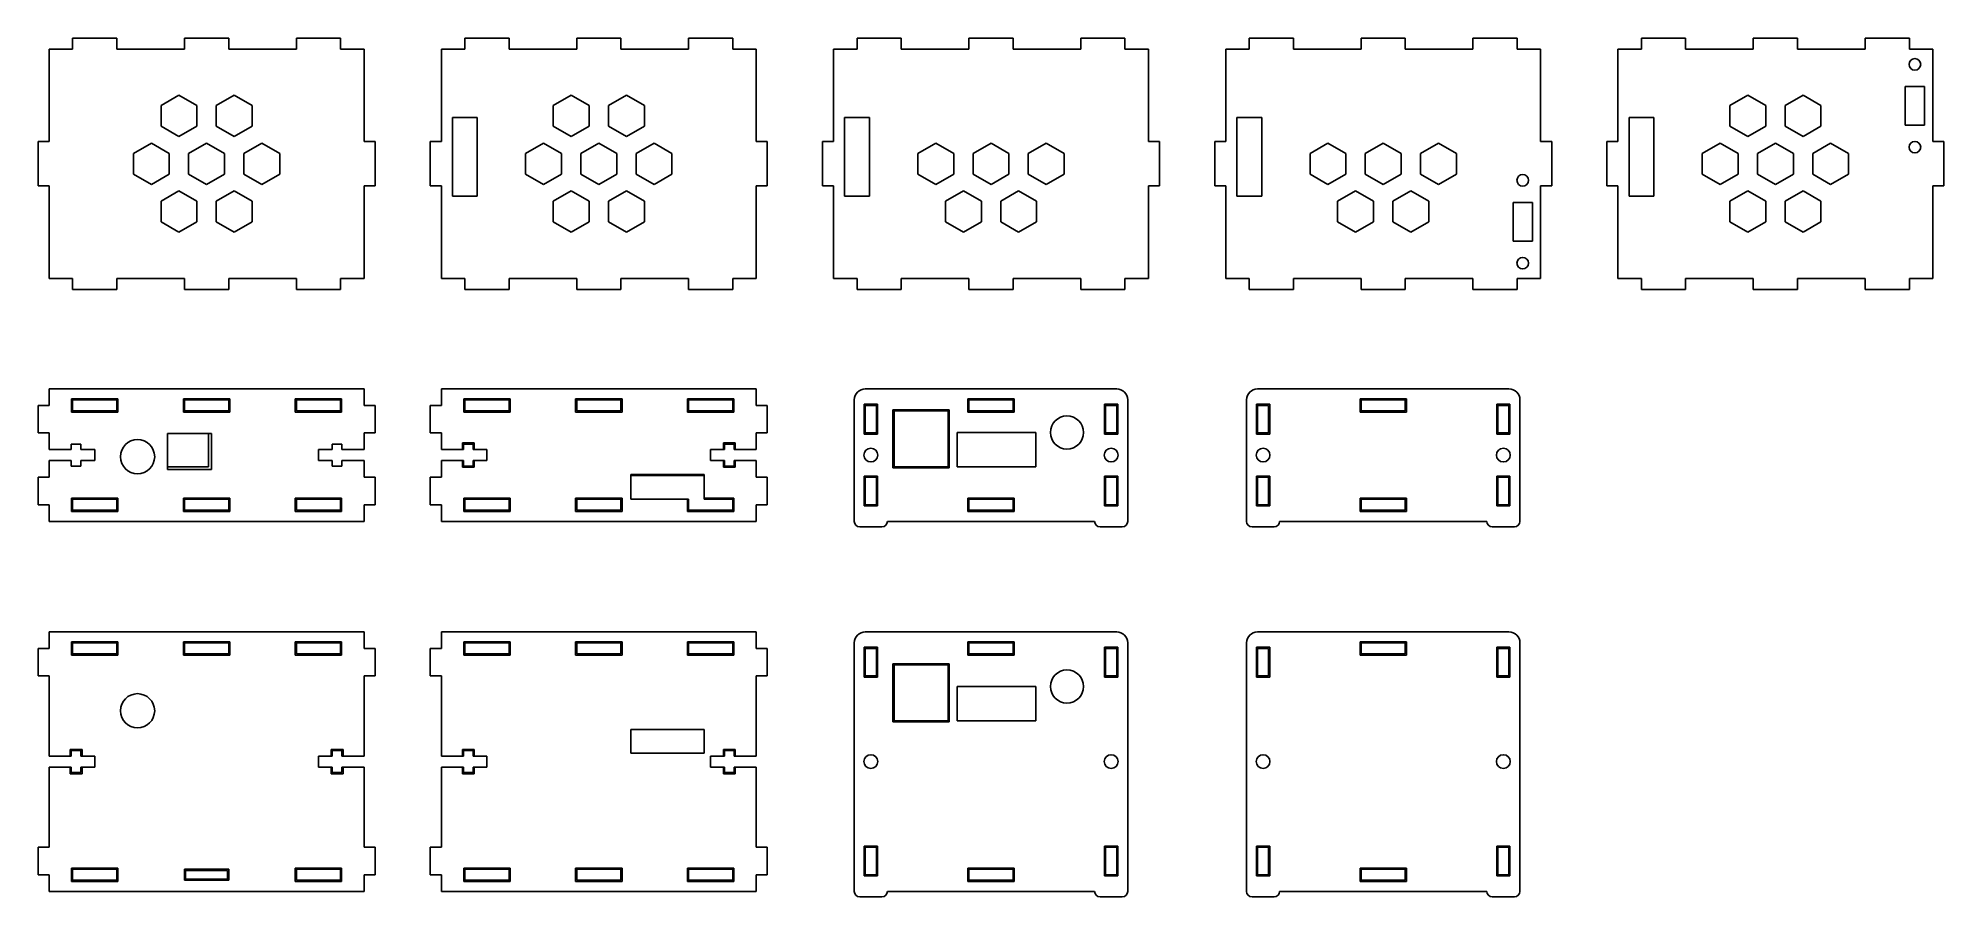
# Model space of a CAD drawing. Extents: x -348 to -3, y 88 to 244.
import ezdxf

# ---------------------------------------------------------------- set-up
doc = ezdxf.new("R2010")
doc.units = 0
doc.header["$MEASUREMENT"] = 0
doc.layers.add('V2 - Thin (3D adjusted)_Sketch1', color=7, linetype='Continuous')

msp = doc.modelspace()

# ---------------------------------------------------------------- linework, layer by layer
at = {"layer": 'V2 - Thin (3D adjusted)_Sketch1'}
for p, q in [((-341.53, 241.71), (-345.78, 241.71)), ((-345.78, 241.71), (-345.78, 224.96)), ((-333.53, 243.71), (-341.53, 243.71)), ((-341.53, 243.71), (-341.53, 241.71)), ((-333.53, 241.71), (-333.53, 243.71)), ((-321.28, 241.71), (-333.53, 241.71)), ((-313.28, 243.71), (-321.28, 243.71)), ((-321.28, 243.71), (-321.28, 241.71)), ((-313.28, 241.71), (-313.28, 243.71)), ((-301.03, 241.71), (-313.28, 241.71)), ((-293.03, 243.71), (-301.03, 243.71)), ((-301.03, 243.71), (-301.03, 241.71)), ((-293.03, 241.71), (-293.03, 243.71)), ((-288.78, 241.71), (-293.03, 241.71)), ((-288.78, 224.96), (-288.78, 241.71)), ((-274.78, 241.71), (-274.78, 224.96)), ((-270.53, 241.71), (-274.78, 241.71)), ((-262.53, 243.71), (-270.53, 243.71)), ((-270.53, 243.71), (-270.53, 241.71)), ((-262.53, 241.71), (-262.53, 243.71)), ((-250.28, 241.71), (-262.53, 241.71)), ((-250.28, 243.71), (-250.28, 241.71)), ((-242.28, 243.71), (-250.28, 243.71)), ((-242.28, 241.71), (-242.28, 243.71)), ((-230.03, 241.71), (-242.28, 241.71)), ((-222.03, 243.71), (-230.03, 243.71)), ((-230.03, 243.71), (-230.03, 241.71)), ((-222.03, 241.71), (-222.03, 243.71)), ((-217.78, 241.71), (-222.03, 241.71)), ((-217.78, 224.96), (-217.78, 241.71)), ((-203.78, 241.71), (-203.78, 224.96)), ((-199.53, 241.71), (-203.78, 241.71)), ((-199.53, 243.71), (-199.53, 241.71)), ((-191.53, 243.71), (-199.53, 243.71)), ((-191.53, 241.71), (-191.53, 243.71)), ((-179.28, 241.71), (-191.53, 241.71)), ((-171.28, 243.71), (-179.28, 243.71)), ((-179.28, 243.71), (-179.28, 241.71)), ((-171.28, 241.71), (-171.28, 243.71)), ((-159.03, 241.71), (-171.28, 241.71)), ((-151.03, 243.71), (-159.03, 243.71)), ((-159.03, 243.71), (-159.03, 241.71)), ((-151.03, 241.71), (-151.03, 243.71)), ((-146.78, 241.71), (-151.03, 241.71)), ((-146.78, 224.96), (-146.78, 241.71)), ((-132.78, 241.71), (-132.78, 224.96)), ((-128.53, 241.71), (-132.78, 241.71)), ((-128.53, 243.71), (-128.53, 241.71)), ((-120.53, 243.71), (-128.53, 243.71)), ((-120.53, 241.71), (-120.53, 243.71)), ((-108.28, 241.71), (-120.53, 241.71)), ((-100.28, 243.71), (-108.28, 243.71)), ((-108.28, 243.71), (-108.28, 241.71)), ((-100.28, 241.71), (-100.28, 243.71)), ((-88.03, 241.71), (-100.28, 241.71)), ((-80.03, 243.71), (-88.03, 243.71)), ((-88.03, 243.71), (-88.03, 241.71)), ((-80.03, 241.71), (-80.03, 243.71)), ((-75.78, 241.71), (-80.03, 241.71)), ((-75.78, 224.96), (-75.78, 241.71)), ((-57.53, 241.71), (-61.78, 241.71)), ((-61.78, 241.71), (-61.78, 224.96)), ((-49.53, 243.71), (-57.53, 243.71)), ((-57.53, 243.71), (-57.53, 241.71)), ((-49.53, 241.71), (-49.53, 243.71)), ((-37.28, 241.71), (-49.53, 241.71)), ((-37.28, 243.71), (-37.28, 241.71)), ((-29.28, 243.71), (-37.28, 243.71)), ((-29.28, 241.71), (-29.28, 243.71)), ((-17.03, 241.71), (-29.28, 241.71)), ((-17.03, 243.71), (-17.03, 241.71)), ((-9.03, 243.71), (-17.03, 243.71)), ((-9.03, 241.71), (-9.03, 243.71)), ((-4.78, 241.71), (-9.03, 241.71)), ((-4.78, 224.96), (-4.78, 241.71)), ((-9.78, 227.96), (-9.78, 234.96)), ((-9.78, 234.96), (-6.28, 234.96)), ((-6.28, 234.96), (-6.28, 227.96)), ((-325.53, 231.5), (-322.28, 233.37)), ((-325.53, 227.75), (-325.53, 231.5)), ((-322.28, 233.37), (-319.03, 231.5)), ((-319.03, 231.5), (-319.03, 227.75)), ((-315.53, 231.5), (-312.28, 233.37)), ((-315.53, 227.75), (-315.53, 231.5)), ((-312.28, 233.37), (-309.03, 231.5)), ((-309.03, 231.5), (-309.03, 227.75)), ((-254.53, 231.5), (-251.28, 233.37)), ((-254.53, 227.75), (-254.53, 231.5)), ((-251.28, 233.37), (-248.03, 231.5)), ((-248.03, 231.5), (-248.03, 227.75)), ((-244.53, 231.5), (-241.28, 233.37)), ((-244.53, 227.75), (-244.53, 231.5)), ((-241.28, 233.37), (-238.03, 231.5)), ((-238.03, 231.5), (-238.03, 227.75)), ((-41.53, 231.5), (-38.28, 233.37)), ((-41.53, 227.75), (-41.53, 231.5)), ((-38.28, 233.37), (-35.03, 231.5)), ((-35.03, 231.5), (-35.03, 227.75)), ((-31.53, 231.5), (-28.28, 233.37)), ((-31.53, 227.75), (-31.53, 231.5)), ((-28.28, 233.37), (-25.03, 231.5)), ((-25.03, 231.5), (-25.03, 227.75)), ((-322.28, 225.87), (-325.53, 227.75)), ((-319.03, 227.75), (-322.28, 225.87)), ((-312.28, 225.87), (-315.53, 227.75)), ((-309.03, 227.75), (-312.28, 225.87)), ((-272.78, 215.11), (-272.78, 229.31)), ((-272.78, 229.31), (-268.28, 229.31)), ((-268.28, 229.31), (-268.28, 215.11)), ((-251.28, 225.87), (-254.53, 227.75)), ((-248.03, 227.75), (-251.28, 225.87)), ((-241.28, 225.87), (-244.53, 227.75)), ((-238.03, 227.75), (-241.28, 225.87)), ((-201.78, 215.11), (-201.78, 229.31)), ((-201.78, 229.31), (-197.28, 229.31)), ((-197.28, 229.31), (-197.28, 215.11)), ((-130.78, 229.31), (-126.28, 229.31)), ((-130.78, 215.11), (-130.78, 229.31)), ((-126.28, 229.31), (-126.28, 215.11)), ((-59.78, 215.11), (-59.78, 229.31)), ((-59.78, 229.31), (-55.28, 229.31)), ((-55.28, 229.31), (-55.28, 215.11)), ((-38.28, 225.87), (-41.53, 227.75)), ((-35.03, 227.75), (-38.28, 225.87)), ((-28.28, 225.87), (-31.53, 227.75)), ((-25.03, 227.75), (-28.28, 225.87)), ((-6.28, 227.96), (-9.78, 227.96)), ((-345.78, 224.96), (-347.78, 224.96)), ((-347.78, 224.96), (-347.78, 216.96)), ((-330.53, 222.84), (-327.28, 224.71)), ((-327.28, 224.71), (-324.03, 222.84)), ((-320.53, 222.84), (-317.28, 224.71)), ((-317.28, 224.71), (-314.03, 222.84)), ((-310.53, 222.84), (-307.28, 224.71)), ((-307.28, 224.71), (-304.03, 222.84)), ((-286.78, 224.96), (-288.78, 224.96)), ((-286.78, 216.96), (-286.78, 224.96)), ((-274.78, 224.96), (-276.78, 224.96)), ((-276.78, 224.96), (-276.78, 216.96)), ((-259.53, 222.84), (-256.28, 224.71)), ((-256.28, 224.71), (-253.03, 222.84)), ((-249.53, 222.84), (-246.28, 224.71)), ((-246.28, 224.71), (-243.03, 222.84)), ((-239.53, 222.84), (-236.28, 224.71)), ((-236.28, 224.71), (-233.03, 222.84)), ((-215.78, 224.96), (-217.78, 224.96)), ((-215.78, 216.96), (-215.78, 224.96)), ((-203.78, 224.96), (-205.78, 224.96)), ((-205.78, 224.96), (-205.78, 216.96)), ((-188.53, 222.84), (-185.28, 224.71)), ((-185.28, 224.71), (-182.03, 222.84)), ((-178.53, 222.84), (-175.28, 224.71)), ((-175.28, 224.71), (-172.03, 222.84)), ((-168.53, 222.84), (-165.28, 224.71)), ((-165.28, 224.71), (-162.03, 222.84)), ((-144.78, 224.96), (-146.78, 224.96)), ((-144.78, 216.96), (-144.78, 224.96)), ((-132.78, 224.96), (-134.78, 224.96)), ((-134.78, 224.96), (-134.78, 216.96)), ((-117.53, 222.84), (-114.28, 224.71)), ((-114.28, 224.71), (-111.03, 222.84)), ((-107.53, 222.84), (-104.28, 224.71)), ((-104.28, 224.71), (-101.03, 222.84)), ((-97.53, 222.84), (-94.28, 224.71)), ((-94.28, 224.71), (-91.03, 222.84)), ((-73.78, 224.96), (-75.78, 224.96)), ((-73.78, 216.96), (-73.78, 224.96)), ((-61.78, 224.96), (-63.78, 224.96)), ((-63.78, 224.96), (-63.78, 216.96)), ((-46.53, 222.84), (-43.28, 224.71)), ((-43.28, 224.71), (-40.03, 222.84)), ((-36.53, 222.84), (-33.28, 224.71)), ((-33.28, 224.71), (-30.03, 222.84)), ((-26.53, 222.84), (-23.28, 224.71)), ((-23.28, 224.71), (-20.03, 222.84)), ((-2.78, 224.96), (-4.78, 224.96)), ((-2.78, 216.96), (-2.78, 224.96)), ((-330.53, 219.09), (-330.53, 222.84)), ((-324.03, 222.84), (-324.03, 219.09)), ((-320.53, 219.09), (-320.53, 222.84)), ((-314.03, 222.84), (-314.03, 219.09)), ((-310.53, 219.09), (-310.53, 222.84)), ((-304.03, 222.84), (-304.03, 219.09)), ((-259.53, 219.09), (-259.53, 222.84)), ((-253.03, 222.84), (-253.03, 219.09)), ((-249.53, 219.09), (-249.53, 222.84)), ((-243.03, 222.84), (-243.03, 219.09)), ((-239.53, 219.09), (-239.53, 222.84)), ((-233.03, 222.84), (-233.03, 219.09)), ((-188.53, 219.09), (-188.53, 222.84)), ((-182.03, 222.84), (-182.03, 219.09)), ((-178.53, 219.09), (-178.53, 222.84)), ((-172.03, 222.84), (-172.03, 219.09)), ((-168.53, 219.09), (-168.53, 222.84)), ((-162.03, 222.84), (-162.03, 219.09)), ((-117.53, 219.09), (-117.53, 222.84)), ((-111.03, 222.84), (-111.03, 219.09)), ((-107.53, 219.09), (-107.53, 222.84)), ((-101.03, 222.84), (-101.03, 219.09)), ((-97.53, 219.09), (-97.53, 222.84)), ((-91.03, 222.84), (-91.03, 219.09)), ((-46.53, 219.09), (-46.53, 222.84)), ((-40.03, 222.84), (-40.03, 219.09)), ((-36.53, 219.09), (-36.53, 222.84)), ((-30.03, 222.84), (-30.03, 219.09)), ((-26.53, 219.09), (-26.53, 222.84)), ((-20.03, 222.84), (-20.03, 219.09)), ((-327.28, 217.21), (-330.53, 219.09)), ((-324.03, 219.09), (-327.28, 217.21)), ((-317.28, 217.21), (-320.53, 219.09)), ((-314.03, 219.09), (-317.28, 217.21)), ((-307.28, 217.21), (-310.53, 219.09)), ((-304.03, 219.09), (-307.28, 217.21)), ((-256.28, 217.21), (-259.53, 219.09)), ((-253.03, 219.09), (-256.28, 217.21)), ((-246.28, 217.21), (-249.53, 219.09)), ((-243.03, 219.09), (-246.28, 217.21)), ((-236.28, 217.21), (-239.53, 219.09)), ((-233.03, 219.09), (-236.28, 217.21)), ((-185.28, 217.21), (-188.53, 219.09)), ((-182.03, 219.09), (-185.28, 217.21)), ((-175.28, 217.21), (-178.53, 219.09)), ((-172.03, 219.09), (-175.28, 217.21)), ((-165.28, 217.21), (-168.53, 219.09)), ((-162.03, 219.09), (-165.28, 217.21)), ((-114.28, 217.21), (-117.53, 219.09)), ((-111.03, 219.09), (-114.28, 217.21)), ((-104.28, 217.21), (-107.53, 219.09)), ((-101.03, 219.09), (-104.28, 217.21)), ((-94.28, 217.21), (-97.53, 219.09)), ((-91.03, 219.09), (-94.28, 217.21)), ((-43.28, 217.21), (-46.53, 219.09)), ((-40.03, 219.09), (-43.28, 217.21)), ((-33.28, 217.21), (-36.53, 219.09)), ((-30.03, 219.09), (-33.28, 217.21)), ((-23.28, 217.21), (-26.53, 219.09)), ((-20.03, 219.09), (-23.28, 217.21)), ((-347.78, 216.96), (-345.78, 216.96)), ((-345.78, 216.96), (-345.78, 200.21)), ((-325.53, 214.18), (-322.28, 216.05)), ((-325.53, 210.43), (-325.53, 214.18)), ((-322.28, 216.05), (-319.03, 214.18)), ((-319.03, 214.18), (-319.03, 210.43)), ((-315.53, 214.18), (-312.28, 216.05)), ((-315.53, 210.43), (-315.53, 214.18)), ((-312.28, 216.05), (-309.03, 214.18)), ((-309.03, 214.18), (-309.03, 210.43)), ((-288.78, 200.21), (-288.78, 216.96)), ((-288.78, 216.96), (-286.78, 216.96)), ((-276.78, 216.96), (-274.78, 216.96)), ((-274.78, 216.96), (-274.78, 200.21)), ((-268.28, 215.11), (-272.78, 215.11)), ((-254.53, 214.18), (-251.28, 216.05)), ((-254.53, 210.43), (-254.53, 214.18)), ((-251.28, 216.05), (-248.03, 214.18)), ((-248.03, 214.18), (-248.03, 210.43)), ((-244.53, 214.18), (-241.28, 216.05)), ((-244.53, 210.43), (-244.53, 214.18)), ((-241.28, 216.05), (-238.03, 214.18)), ((-238.03, 214.18), (-238.03, 210.43)), ((-217.78, 216.96), (-215.78, 216.96)), ((-217.78, 200.21), (-217.78, 216.96)), ((-205.78, 216.96), (-203.78, 216.96)), ((-203.78, 216.96), (-203.78, 200.21)), ((-197.28, 215.11), (-201.78, 215.11)), ((-183.53, 214.18), (-180.28, 216.05)), ((-183.53, 210.43), (-183.53, 214.18)), ((-180.28, 216.05), (-177.03, 214.18)), ((-177.03, 214.18), (-177.03, 210.43)), ((-173.53, 214.18), (-170.28, 216.05)), ((-173.53, 210.43), (-173.53, 214.18)), ((-170.28, 216.05), (-167.03, 214.18)), ((-167.03, 214.18), (-167.03, 210.43)), ((-146.78, 200.21), (-146.78, 216.96)), ((-146.78, 216.96), (-144.78, 216.96)), ((-134.78, 216.96), (-132.78, 216.96)), ((-132.78, 216.96), (-132.78, 200.21)), ((-126.28, 215.11), (-130.78, 215.11)), ((-112.53, 214.18), (-109.28, 216.05)), ((-112.53, 210.43), (-112.53, 214.18)), ((-109.28, 216.05), (-106.03, 214.18)), ((-106.03, 214.18), (-106.03, 210.43)), ((-102.53, 214.18), (-99.28, 216.05)), ((-102.53, 210.43), (-102.53, 214.18)), ((-99.28, 216.05), (-96.03, 214.18)), ((-96.03, 214.18), (-96.03, 210.43)), ((-80.78, 206.96), (-80.78, 213.96)), ((-80.78, 213.96), (-77.28, 213.96)), ((-77.28, 213.96), (-77.28, 206.96)), ((-75.78, 200.21), (-75.78, 216.96)), ((-75.78, 216.96), (-73.78, 216.96)), ((-63.78, 216.96), (-61.78, 216.96)), ((-61.78, 216.96), (-61.78, 200.21)), ((-55.28, 215.11), (-59.78, 215.11)), ((-41.53, 214.18), (-38.28, 216.05)), ((-41.53, 210.43), (-41.53, 214.18)), ((-38.28, 216.05), (-35.03, 214.18)), ((-35.03, 214.18), (-35.03, 210.43)), ((-31.53, 214.18), (-28.28, 216.05)), ((-31.53, 210.43), (-31.53, 214.18)), ((-28.28, 216.05), (-25.03, 214.18)), ((-25.03, 214.18), (-25.03, 210.43)), ((-4.78, 200.21), (-4.78, 216.96)), ((-4.78, 216.96), (-2.78, 216.96)), ((-322.28, 208.55), (-325.53, 210.43)), ((-319.03, 210.43), (-322.28, 208.55)), ((-312.28, 208.55), (-315.53, 210.43)), ((-309.03, 210.43), (-312.28, 208.55)), ((-251.28, 208.55), (-254.53, 210.43)), ((-248.03, 210.43), (-251.28, 208.55)), ((-241.28, 208.55), (-244.53, 210.43)), ((-238.03, 210.43), (-241.28, 208.55)), ((-180.28, 208.55), (-183.53, 210.43)), ((-177.03, 210.43), (-180.28, 208.55)), ((-170.28, 208.55), (-173.53, 210.43)), ((-167.03, 210.43), (-170.28, 208.55)), ((-109.28, 208.55), (-112.53, 210.43)), ((-106.03, 210.43), (-109.28, 208.55)), ((-99.28, 208.55), (-102.53, 210.43)), ((-96.03, 210.43), (-99.28, 208.55)), ((-38.28, 208.55), (-41.53, 210.43)), ((-35.03, 210.43), (-38.28, 208.55)), ((-28.28, 208.55), (-31.53, 210.43)), ((-25.03, 210.43), (-28.28, 208.55)), ((-77.28, 206.96), (-80.78, 206.96)), ((-345.78, 200.21), (-341.53, 200.21)), ((-341.53, 200.21), (-341.53, 198.21)), ((-333.53, 198.21), (-333.53, 200.21)), ((-333.53, 200.21), (-321.28, 200.21)), ((-321.28, 200.21), (-321.28, 198.21)), ((-313.28, 198.21), (-313.28, 200.21)), ((-313.28, 200.21), (-301.03, 200.21)), ((-301.03, 200.21), (-301.03, 198.21)), ((-293.03, 200.21), (-288.78, 200.21)), ((-293.03, 198.21), (-293.03, 200.21)), ((-274.78, 200.21), (-270.53, 200.21)), ((-270.53, 200.21), (-270.53, 198.21)), ((-262.53, 200.21), (-250.28, 200.21)), ((-262.53, 198.21), (-262.53, 200.21)), ((-250.28, 200.21), (-250.28, 198.21)), ((-242.28, 198.21), (-242.28, 200.21)), ((-242.28, 200.21), (-230.03, 200.21)), ((-230.03, 200.21), (-230.03, 198.21)), ((-222.03, 198.21), (-222.03, 200.21)), ((-222.03, 200.21), (-217.78, 200.21)), ((-203.78, 200.21), (-199.53, 200.21)), ((-199.53, 200.21), (-199.53, 198.21)), ((-191.53, 200.21), (-179.28, 200.21)), ((-191.53, 198.21), (-191.53, 200.21)), ((-179.28, 200.21), (-179.28, 198.21)), ((-171.28, 198.21), (-171.28, 200.21)), ((-171.28, 200.21), (-159.03, 200.21)), ((-159.03, 200.21), (-159.03, 198.21)), ((-151.03, 198.21), (-151.03, 200.21)), ((-151.03, 200.21), (-146.78, 200.21)), ((-132.78, 200.21), (-128.53, 200.21)), ((-128.53, 200.21), (-128.53, 198.21)), ((-120.53, 198.21), (-120.53, 200.21)), ((-120.53, 200.21), (-108.28, 200.21)), ((-108.28, 200.21), (-108.28, 198.21)), ((-100.28, 198.21), (-100.28, 200.21)), ((-100.28, 200.21), (-88.03, 200.21)), ((-88.03, 200.21), (-88.03, 198.21)), ((-80.03, 198.21), (-80.03, 200.21)), ((-80.03, 200.21), (-75.78, 200.21)), ((-61.78, 200.21), (-57.53, 200.21)), ((-57.53, 200.21), (-57.53, 198.21)), ((-49.53, 198.21), (-49.53, 200.21)), ((-49.53, 200.21), (-37.28, 200.21)), ((-37.28, 200.21), (-37.28, 198.21)), ((-29.28, 198.21), (-29.28, 200.21)), ((-29.28, 200.21), (-17.03, 200.21)), ((-17.03, 200.21), (-17.03, 198.21)), ((-9.03, 200.21), (-4.78, 200.21)), ((-9.03, 198.21), (-9.03, 200.21)), ((-341.53, 198.21), (-333.53, 198.21)), ((-321.28, 198.21), (-313.28, 198.21)), ((-301.03, 198.21), (-293.03, 198.21)), ((-270.53, 198.21), (-262.53, 198.21)), ((-250.28, 198.21), (-242.28, 198.21)), ((-230.03, 198.21), (-222.03, 198.21)), ((-199.53, 198.21), (-191.53, 198.21)), ((-179.28, 198.21), (-171.28, 198.21)), ((-159.03, 198.21), (-151.03, 198.21)), ((-128.53, 198.21), (-120.53, 198.21)), ((-108.28, 198.21), (-100.28, 198.21)), ((-88.03, 198.21), (-80.03, 198.21)), ((-57.53, 198.21), (-49.53, 198.21)), ((-37.28, 198.21), (-29.28, 198.21)), ((-17.03, 198.21), (-9.03, 198.21)), ((-288.78, 180.21), (-345.78, 180.21)), ((-345.78, 180.21), (-345.78, 177.21)), ((-288.78, 177.21), (-288.78, 180.21)), ((-217.78, 180.21), (-274.78, 180.21)), ((-274.78, 180.21), (-274.78, 177.21)), ((-217.78, 177.21), (-217.78, 180.21)), ((-152.53, 180.21), (-198.03, 180.21)), ((-81.53, 180.21), (-127.03, 180.21)), ((-347.78, 177.21), (-347.78, 172.21)), ((-345.78, 177.21), (-347.78, 177.21)), ((-341.73, 178.41), (-333.33, 178.41)), ((-341.73, 176.01), (-341.73, 178.41)), ((-333.33, 176.01), (-341.73, 176.01)), ((-341.53, 176.21), (-341.53, 178.21)), ((-341.53, 178.21), (-333.53, 178.21)), ((-333.53, 176.21), (-341.53, 176.21)), ((-333.53, 178.21), (-333.53, 176.21)), ((-333.33, 178.41), (-333.33, 176.01)), ((-321.48, 176.01), (-321.48, 178.41)), ((-321.48, 178.41), (-313.08, 178.41)), ((-313.08, 176.01), (-321.48, 176.01)), ((-321.28, 176.21), (-321.28, 178.21)), ((-321.28, 178.21), (-313.28, 178.21)), ((-313.28, 176.21), (-321.28, 176.21)), ((-313.28, 178.21), (-313.28, 176.21)), ((-313.08, 178.41), (-313.08, 176.01)), ((-301.23, 176.01), (-301.23, 178.41)), ((-301.23, 178.41), (-292.83, 178.41)), ((-292.83, 176.01), (-301.23, 176.01)), ((-301.03, 176.21), (-301.03, 178.21)), ((-301.03, 178.21), (-293.03, 178.21)), ((-293.03, 176.21), (-301.03, 176.21)), ((-293.03, 178.21), (-293.03, 176.21)), ((-292.83, 178.41), (-292.83, 176.01)), ((-286.78, 177.21), (-288.78, 177.21)), ((-286.78, 172.21), (-286.78, 177.21)), ((-274.78, 177.21), (-276.78, 177.21)), ((-276.78, 177.21), (-276.78, 172.21)), ((-270.73, 178.41), (-262.33, 178.41)), ((-270.73, 176.01), (-270.73, 178.41)), ((-262.33, 176.01), (-270.73, 176.01)), ((-270.53, 176.21), (-270.53, 178.21)), ((-270.53, 178.21), (-262.53, 178.21)), ((-262.53, 176.21), (-270.53, 176.21)), ((-262.53, 178.21), (-262.53, 176.21)), ((-262.33, 178.41), (-262.33, 176.01)), ((-250.48, 178.41), (-242.08, 178.41)), ((-250.48, 176.01), (-250.48, 178.41)), ((-242.08, 176.01), (-250.48, 176.01)), ((-250.28, 176.21), (-250.28, 178.21)), ((-250.28, 178.21), (-242.28, 178.21)), ((-242.28, 176.21), (-250.28, 176.21)), ((-242.28, 178.21), (-242.28, 176.21)), ((-242.08, 178.41), (-242.08, 176.01)), ((-230.23, 176.01), (-230.23, 178.41)), ((-230.23, 178.41), (-221.83, 178.41)), ((-221.83, 176.01), (-230.23, 176.01)), ((-230.03, 178.21), (-222.03, 178.21)), ((-230.03, 176.21), (-230.03, 178.21)), ((-222.03, 176.21), (-230.03, 176.21)), ((-222.03, 178.21), (-222.03, 176.21)), ((-221.83, 178.41), (-221.83, 176.01)), ((-215.78, 177.21), (-217.78, 177.21)), ((-215.78, 172.21), (-215.78, 177.21)), ((-200.03, 178.21), (-200.03, 156.21)), ((-198.23, 172.01), (-198.23, 177.41)), ((-198.23, 177.41), (-195.83, 177.41)), ((-198.03, 172.21), (-198.03, 177.21)), ((-198.03, 177.21), (-196.03, 177.21)), ((-196.03, 177.21), (-196.03, 172.21)), ((-195.83, 177.41), (-195.83, 172.01)), ((-193.03, 176.41), (-182.83, 176.41)), ((-193.03, 165.91), (-193.03, 176.41)), ((-192.83, 166.11), (-192.83, 176.21)), ((-192.83, 176.21), (-183.03, 176.21)), ((-183.03, 176.21), (-183.03, 166.11)), ((-182.83, 176.41), (-182.83, 165.91)), ((-179.48, 178.41), (-171.08, 178.41)), ((-179.48, 176.01), (-179.48, 178.41)), ((-171.08, 176.01), (-179.48, 176.01)), ((-179.28, 176.21), (-179.28, 178.21)), ((-179.28, 178.21), (-171.28, 178.21)), ((-171.28, 176.21), (-179.28, 176.21)), ((-171.28, 178.21), (-171.28, 176.21)), ((-171.08, 178.41), (-171.08, 176.01)), ((-154.73, 172.01), (-154.73, 177.41)), ((-154.73, 177.41), (-152.33, 177.41)), ((-154.53, 172.21), (-154.53, 177.21)), ((-154.53, 177.21), (-152.53, 177.21)), ((-152.53, 177.21), (-152.53, 172.21)), ((-152.33, 177.41), (-152.33, 172.01)), ((-150.53, 156.21), (-150.53, 178.21)), ((-129.03, 178.21), (-129.03, 156.21)), ((-127.23, 172.01), (-127.23, 177.41)), ((-127.23, 177.41), (-124.83, 177.41)), ((-127.03, 172.21), (-127.03, 177.21)), ((-127.03, 177.21), (-125.03, 177.21)), ((-125.03, 177.21), (-125.03, 172.21)), ((-124.83, 177.41), (-124.83, 172.01)), ((-108.48, 178.41), (-100.08, 178.41)), ((-108.48, 176.01), (-108.48, 178.41)), ((-100.08, 176.01), (-108.48, 176.01)), ((-108.28, 178.21), (-100.28, 178.21)), ((-108.28, 176.21), (-108.28, 178.21)), ((-100.28, 176.21), (-108.28, 176.21)), ((-100.28, 178.21), (-100.28, 176.21)), ((-100.08, 178.41), (-100.08, 176.01)), ((-83.73, 177.41), (-81.33, 177.41)), ((-83.73, 172.01), (-83.73, 177.41)), ((-83.53, 177.21), (-81.53, 177.21)), ((-83.53, 172.21), (-83.53, 177.21)), ((-81.53, 177.21), (-81.53, 172.21)), ((-81.33, 177.41), (-81.33, 172.01)), ((-79.53, 156.21), (-79.53, 178.21)), ((-347.78, 172.21), (-345.78, 172.21)), ((-345.78, 172.21), (-345.78, 169.21)), ((-345.78, 169.21), (-341.78, 169.21)), ((-341.78, 169.21), (-341.78, 170.21)), ((-341.78, 170.21), (-340.03, 170.21)), ((-340.03, 170.21), (-340.03, 169.21)), ((-340.03, 169.21), (-337.53, 169.21)), ((-337.53, 169.21), (-337.53, 167.21)), ((-324.38, 172.11), (-316.96, 172.11)), ((-324.38, 166.11), (-324.38, 172.11)), ((-316.96, 172.11), (-316.96, 166.11)), ((-316.96, 172.11), (-316.38, 172.11)), ((-316.38, 165.61), (-316.38, 172.11)), ((-297.03, 167.21), (-297.03, 169.21)), ((-297.03, 169.21), (-294.53, 169.21)), ((-294.53, 169.21), (-294.53, 170.21)), ((-294.53, 170.21), (-292.78, 170.21)), ((-292.78, 170.21), (-292.78, 169.21)), ((-292.78, 169.21), (-288.78, 169.21)), ((-288.78, 172.21), (-286.78, 172.21)), ((-288.78, 169.21), (-288.78, 172.21)), ((-276.78, 172.21), (-274.78, 172.21)), ((-274.78, 172.21), (-274.78, 169.21)), ((-274.78, 169.21), (-270.78, 169.21)), ((-270.98, 169.21), (-270.98, 170.41)), ((-270.98, 170.41), (-268.83, 170.41)), ((-270.78, 169.21), (-270.78, 170.21)), ((-270.78, 170.21), (-269.03, 170.21)), ((-269.03, 170.21), (-269.03, 169.21)), ((-269.03, 169.21), (-266.53, 169.21)), ((-268.83, 170.41), (-268.83, 169.21)), ((-266.53, 169.21), (-266.53, 167.21)), ((-226.03, 169.21), (-223.53, 169.21)), ((-226.03, 167.21), (-226.03, 169.21)), ((-223.73, 169.21), (-223.73, 170.41)), ((-223.73, 170.41), (-221.58, 170.41)), ((-223.53, 169.21), (-223.53, 170.21)), ((-223.53, 170.21), (-221.78, 170.21)), ((-221.78, 170.21), (-221.78, 169.21)), ((-221.78, 169.21), (-217.78, 169.21)), ((-221.58, 170.41), (-221.58, 169.21)), ((-217.78, 169.21), (-217.78, 172.21)), ((-217.78, 172.21), (-215.78, 172.21)), ((-195.83, 172.01), (-198.23, 172.01)), ((-196.03, 172.21), (-198.03, 172.21)), ((-181.38, 172.31), (-167.18, 172.31)), ((-181.38, 166.11), (-181.38, 172.31)), ((-167.18, 172.31), (-167.18, 166.11)), ((-152.33, 172.01), (-154.73, 172.01)), ((-152.53, 172.21), (-154.53, 172.21)), ((-124.83, 172.01), (-127.23, 172.01)), ((-125.03, 172.21), (-127.03, 172.21)), ((-81.33, 172.01), (-83.73, 172.01)), ((-81.53, 172.21), (-83.53, 172.21)), ((-341.78, 167.21), (-345.78, 167.21)), ((-345.78, 167.21), (-345.78, 164.21)), ((-341.78, 166.21), (-341.78, 167.21)), ((-340.03, 166.21), (-341.78, 166.21)), ((-337.53, 167.21), (-340.03, 167.21)), ((-340.03, 167.21), (-340.03, 166.21)), ((-316.96, 166.11), (-324.38, 166.11)), ((-324.38, 166.11), (-324.38, 165.61)), ((-324.38, 165.61), (-316.38, 165.61)), ((-294.53, 167.21), (-297.03, 167.21)), ((-294.53, 166.21), (-294.53, 167.21)), ((-292.78, 166.21), (-294.53, 166.21)), ((-292.78, 167.21), (-292.78, 166.21)), ((-288.78, 167.21), (-292.78, 167.21)), ((-288.78, 164.21), (-288.78, 167.21)), ((-270.78, 167.21), (-274.78, 167.21)), ((-274.78, 167.21), (-274.78, 164.21)), ((-270.98, 166.01), (-270.98, 167.21)), ((-268.83, 166.01), (-270.98, 166.01)), ((-270.78, 166.21), (-270.78, 167.21)), ((-269.03, 166.21), (-270.78, 166.21)), ((-269.03, 167.21), (-269.03, 166.21)), ((-266.53, 167.21), (-269.03, 167.21)), ((-268.83, 167.21), (-268.83, 166.01)), ((-223.53, 167.21), (-226.03, 167.21)), ((-223.73, 166.01), (-223.73, 167.21)), ((-221.58, 166.01), (-223.73, 166.01)), ((-223.53, 166.21), (-223.53, 167.21)), ((-221.78, 166.21), (-223.53, 166.21)), ((-217.78, 167.21), (-221.78, 167.21)), ((-221.78, 167.21), (-221.78, 166.21)), ((-221.58, 167.21), (-221.58, 166.01)), ((-217.78, 164.21), (-217.78, 167.21)), ((-182.83, 165.91), (-193.03, 165.91)), ((-183.03, 166.11), (-192.83, 166.11)), ((-167.18, 166.11), (-181.38, 166.11)), ((-345.78, 164.21), (-347.78, 164.21)), ((-347.78, 164.21), (-347.78, 159.21)), ((-286.78, 164.21), (-288.78, 164.21)), ((-286.78, 159.21), (-286.78, 164.21)), ((-274.78, 164.21), (-276.78, 164.21)), ((-276.78, 164.21), (-276.78, 159.21)), ((-240.48, 164.71), (-240.48, 164.51)), ((-227.18, 164.71), (-240.48, 164.71)), ((-240.48, 164.51), (-227.18, 164.51)), ((-240.48, 160.21), (-240.48, 164.51)), ((-227.18, 164.51), (-227.18, 164.71)), ((-227.18, 164.51), (-227.18, 160.21)), ((-215.78, 164.21), (-217.78, 164.21)), ((-215.78, 159.21), (-215.78, 164.21)), ((-198.23, 159.01), (-198.23, 164.41)), ((-198.23, 164.41), (-195.83, 164.41)), ((-198.03, 159.21), (-198.03, 164.21)), ((-198.03, 164.21), (-196.03, 164.21)), ((-196.03, 164.21), (-196.03, 159.21)), ((-195.83, 164.41), (-195.83, 159.01)), ((-154.73, 159.01), (-154.73, 164.41)), ((-154.73, 164.41), (-152.33, 164.41)), ((-154.53, 159.21), (-154.53, 164.21)), ((-154.53, 164.21), (-152.53, 164.21)), ((-152.53, 164.21), (-152.53, 159.21)), ((-152.33, 164.41), (-152.33, 159.01)), ((-127.23, 164.41), (-124.83, 164.41)), ((-127.23, 159.01), (-127.23, 164.41)), ((-127.03, 159.21), (-127.03, 164.21)), ((-127.03, 164.21), (-125.03, 164.21)), ((-125.03, 164.21), (-125.03, 159.21)), ((-124.83, 164.41), (-124.83, 159.01)), ((-83.73, 159.01), (-83.73, 164.41)), ((-83.73, 164.41), (-81.33, 164.41)), ((-83.53, 159.21), (-83.53, 164.21)), ((-83.53, 164.21), (-81.53, 164.21)), ((-81.53, 164.21), (-81.53, 159.21)), ((-81.33, 164.41), (-81.33, 159.01)), ((-347.78, 159.21), (-345.78, 159.21)), ((-345.78, 159.21), (-345.78, 156.21)), ((-341.73, 158.01), (-341.73, 160.41)), ((-341.73, 160.41), (-333.33, 160.41)), ((-341.53, 158.21), (-341.53, 160.21)), ((-341.53, 160.21), (-333.53, 160.21)), ((-333.53, 160.21), (-333.53, 158.21)), ((-333.33, 160.41), (-333.33, 158.01)), ((-321.48, 160.41), (-313.08, 160.41)), ((-321.48, 158.01), (-321.48, 160.41)), ((-321.28, 158.21), (-321.28, 160.21)), ((-321.28, 160.21), (-313.28, 160.21)), ((-313.28, 160.21), (-313.28, 158.21)), ((-313.08, 160.41), (-313.08, 158.01)), ((-301.23, 158.01), (-301.23, 160.41)), ((-301.23, 160.41), (-292.83, 160.41)), ((-301.03, 158.21), (-301.03, 160.21)), ((-301.03, 160.21), (-293.03, 160.21)), ((-293.03, 160.21), (-293.03, 158.21)), ((-292.83, 160.41), (-292.83, 158.01)), ((-288.78, 156.21), (-288.78, 159.21)), ((-288.78, 159.21), (-286.78, 159.21)), ((-276.78, 159.21), (-274.78, 159.21)), ((-274.78, 159.21), (-274.78, 156.21)), ((-270.73, 158.01), (-270.73, 160.41)), ((-270.73, 160.41), (-262.33, 160.41)), ((-270.53, 160.21), (-262.53, 160.21)), ((-270.53, 158.21), (-270.53, 160.21)), ((-262.53, 160.21), (-262.53, 158.21)), ((-262.33, 160.41), (-262.33, 158.01)), ((-250.48, 160.41), (-242.08, 160.41)), ((-250.48, 158.01), (-250.48, 160.41)), ((-250.28, 158.21), (-250.28, 160.21)), ((-250.28, 160.21), (-242.28, 160.21)), ((-242.28, 160.21), (-242.28, 158.21)), ((-242.08, 160.41), (-242.08, 158.01)), ((-230.03, 160.21), (-240.48, 160.21)), ((-230.23, 158.01), (-230.23, 160.21)), ((-230.03, 158.21), (-230.03, 160.21)), ((-227.18, 160.41), (-221.83, 160.41)), ((-227.18, 160.21), (-222.03, 160.21)), ((-222.03, 160.21), (-222.03, 158.21)), ((-221.83, 160.41), (-221.83, 158.01)), ((-217.78, 159.21), (-215.78, 159.21)), ((-217.78, 156.21), (-217.78, 159.21)), ((-195.83, 159.01), (-198.23, 159.01)), ((-196.03, 159.21), (-198.03, 159.21)), ((-179.48, 158.01), (-179.48, 160.41)), ((-179.48, 160.41), (-171.08, 160.41)), ((-179.28, 160.21), (-171.28, 160.21)), ((-179.28, 158.21), (-179.28, 160.21)), ((-171.28, 160.21), (-171.28, 158.21)), ((-171.08, 160.41), (-171.08, 158.01)), ((-152.33, 159.01), (-154.73, 159.01)), ((-152.53, 159.21), (-154.53, 159.21)), ((-124.83, 159.01), (-127.23, 159.01)), ((-125.03, 159.21), (-127.03, 159.21)), ((-108.48, 158.01), (-108.48, 160.41)), ((-108.48, 160.41), (-100.08, 160.41)), ((-108.28, 160.21), (-100.28, 160.21)), ((-108.28, 158.21), (-108.28, 160.21)), ((-100.28, 160.21), (-100.28, 158.21)), ((-100.08, 160.41), (-100.08, 158.01)), ((-81.33, 159.01), (-83.73, 159.01)), ((-81.53, 159.21), (-83.53, 159.21)), ((-345.78, 156.21), (-288.78, 156.21)), ((-333.33, 158.01), (-341.73, 158.01)), ((-333.53, 158.21), (-341.53, 158.21)), ((-313.08, 158.01), (-321.48, 158.01)), ((-313.28, 158.21), (-321.28, 158.21)), ((-292.83, 158.01), (-301.23, 158.01)), ((-293.03, 158.21), (-301.03, 158.21)), ((-274.78, 156.21), (-217.78, 156.21)), ((-262.33, 158.01), (-270.73, 158.01)), ((-262.53, 158.21), (-270.53, 158.21)), ((-242.08, 158.01), (-250.48, 158.01)), ((-242.28, 158.21), (-250.28, 158.21)), ((-221.83, 158.01), (-230.23, 158.01)), ((-222.03, 158.21), (-230.03, 158.21)), ((-194.03, 156.21), (-156.53, 156.21)), ((-171.08, 158.01), (-179.48, 158.01)), ((-171.28, 158.21), (-179.28, 158.21)), ((-123.03, 156.21), (-85.53, 156.21)), ((-100.08, 158.01), (-108.48, 158.01)), ((-100.28, 158.21), (-108.28, 158.21)), ((-199.03, 155.21), (-195.03, 155.21)), ((-155.53, 155.21), (-151.53, 155.21)), ((-128.03, 155.21), (-124.03, 155.21)), ((-84.53, 155.21), (-80.53, 155.21)), ((-345.78, 136.21), (-345.78, 133.21)), ((-288.78, 136.21), (-345.78, 136.21)), ((-288.78, 133.21), (-288.78, 136.21)), ((-217.78, 136.21), (-274.78, 136.21)), ((-274.78, 136.21), (-274.78, 133.21)), ((-217.78, 133.21), (-217.78, 136.21)), ((-152.53, 136.21), (-198.03, 136.21)), ((-81.53, 136.21), (-127.03, 136.21)), ((-347.78, 133.21), (-347.78, 128.21)), ((-345.78, 133.21), (-347.78, 133.21)), ((-341.73, 132.01), (-341.73, 134.41)), ((-341.73, 134.41), (-333.33, 134.41)), ((-333.33, 132.01), (-341.73, 132.01)), ((-341.53, 132.21), (-341.53, 134.21)), ((-341.53, 134.21), (-333.53, 134.21)), ((-333.53, 132.21), (-341.53, 132.21)), ((-333.53, 134.21), (-333.53, 132.21)), ((-333.33, 134.41), (-333.33, 132.01)), ((-321.48, 134.41), (-313.08, 134.41)), ((-321.48, 132.01), (-321.48, 134.41)), ((-313.08, 132.01), (-321.48, 132.01)), ((-321.28, 132.21), (-321.28, 134.21)), ((-321.28, 134.21), (-313.28, 134.21)), ((-313.28, 132.21), (-321.28, 132.21)), ((-313.28, 134.21), (-313.28, 132.21)), ((-313.08, 134.41), (-313.08, 132.01)), ((-301.23, 132.01), (-301.23, 134.41)), ((-301.23, 134.41), (-292.83, 134.41)), ((-292.83, 132.01), (-301.23, 132.01)), ((-301.03, 132.21), (-301.03, 134.21)), ((-301.03, 134.21), (-293.03, 134.21)), ((-293.03, 132.21), (-301.03, 132.21)), ((-293.03, 134.21), (-293.03, 132.21)), ((-292.83, 134.41), (-292.83, 132.01)), ((-286.78, 133.21), (-288.78, 133.21)), ((-286.78, 128.21), (-286.78, 133.21)), ((-276.78, 133.21), (-276.78, 128.21)), ((-274.78, 133.21), (-276.78, 133.21)), ((-270.73, 134.41), (-262.33, 134.41)), ((-270.73, 132.01), (-270.73, 134.41)), ((-262.33, 132.01), (-270.73, 132.01)), ((-270.53, 132.21), (-270.53, 134.21)), ((-270.53, 134.21), (-262.53, 134.21)), ((-262.53, 132.21), (-270.53, 132.21)), ((-262.53, 134.21), (-262.53, 132.21)), ((-262.33, 134.41), (-262.33, 132.01)), ((-250.48, 134.41), (-242.08, 134.41)), ((-250.48, 132.01), (-250.48, 134.41)), ((-242.08, 132.01), (-250.48, 132.01)), ((-250.28, 134.21), (-242.28, 134.21)), ((-250.28, 132.21), (-250.28, 134.21)), ((-242.28, 132.21), (-250.28, 132.21)), ((-242.28, 134.21), (-242.28, 132.21)), ((-242.08, 134.41), (-242.08, 132.01)), ((-230.23, 134.41), (-221.83, 134.41)), ((-230.23, 132.01), (-230.23, 134.41)), ((-221.83, 132.01), (-230.23, 132.01)), ((-230.03, 132.21), (-230.03, 134.21)), ((-230.03, 134.21), (-222.03, 134.21)), ((-222.03, 132.21), (-230.03, 132.21)), ((-222.03, 134.21), (-222.03, 132.21)), ((-221.83, 134.41), (-221.83, 132.01)), ((-215.78, 133.21), (-217.78, 133.21)), ((-215.78, 128.21), (-215.78, 133.21)), ((-200.03, 134.21), (-200.03, 89.21)), ((-198.23, 128.01), (-198.23, 133.41)), ((-198.23, 133.41), (-195.83, 133.41)), ((-198.03, 128.21), (-198.03, 133.21)), ((-198.03, 133.21), (-196.03, 133.21)), ((-196.03, 133.21), (-196.03, 128.21)), ((-195.83, 133.41), (-195.83, 128.01)), ((-179.48, 134.41), (-171.08, 134.41)), ((-179.48, 132.01), (-179.48, 134.41)), ((-171.08, 132.01), (-179.48, 132.01)), ((-179.28, 132.21), (-179.28, 134.21)), ((-179.28, 134.21), (-171.28, 134.21)), ((-171.28, 132.21), (-179.28, 132.21)), ((-171.28, 134.21), (-171.28, 132.21)), ((-171.08, 134.41), (-171.08, 132.01)), ((-154.73, 128.01), (-154.73, 133.41)), ((-154.73, 133.41), (-152.33, 133.41)), ((-154.53, 133.21), (-152.53, 133.21)), ((-154.53, 128.21), (-154.53, 133.21)), ((-152.53, 133.21), (-152.53, 128.21)), ((-152.33, 133.41), (-152.33, 128.01)), ((-150.53, 89.21), (-150.53, 134.21)), ((-129.03, 134.21), (-129.03, 89.21)), ((-127.23, 133.41), (-124.83, 133.41)), ((-127.23, 128.01), (-127.23, 133.41)), ((-127.03, 128.21), (-127.03, 133.21)), ((-127.03, 133.21), (-125.03, 133.21)), ((-125.03, 133.21), (-125.03, 128.21)), ((-124.83, 133.41), (-124.83, 128.01)), ((-108.48, 132.01), (-108.48, 134.41)), ((-108.48, 134.41), (-100.08, 134.41)), ((-100.08, 132.01), (-108.48, 132.01)), ((-108.28, 134.21), (-100.28, 134.21)), ((-108.28, 132.21), (-108.28, 134.21)), ((-100.28, 132.21), (-108.28, 132.21)), ((-100.28, 134.21), (-100.28, 132.21)), ((-100.08, 134.41), (-100.08, 132.01)), ((-83.73, 128.01), (-83.73, 133.41)), ((-83.73, 133.41), (-81.33, 133.41)), ((-83.53, 128.21), (-83.53, 133.21)), ((-83.53, 133.21), (-81.53, 133.21)), ((-81.53, 133.21), (-81.53, 128.21)), ((-81.33, 133.41), (-81.33, 128.01)), ((-79.53, 89.21), (-79.53, 134.21)), ((-347.78, 128.21), (-345.78, 128.21)), ((-345.78, 128.21), (-345.78, 113.71)), ((-288.78, 113.71), (-288.78, 128.21)), ((-288.78, 128.21), (-286.78, 128.21)), ((-276.78, 128.21), (-274.78, 128.21)), ((-274.78, 128.21), (-274.78, 113.71)), ((-217.78, 128.21), (-215.78, 128.21)), ((-217.78, 113.71), (-217.78, 128.21)), ((-195.83, 128.01), (-198.23, 128.01)), ((-196.03, 128.21), (-198.03, 128.21)), ((-193.03, 130.41), (-182.83, 130.41)), ((-193.03, 119.91), (-193.03, 130.41)), ((-192.83, 130.21), (-183.03, 130.21)), ((-192.83, 120.11), (-192.83, 130.21)), ((-183.03, 130.21), (-183.03, 120.11)), ((-182.83, 130.41), (-182.83, 119.91)), ((-152.33, 128.01), (-154.73, 128.01)), ((-152.53, 128.21), (-154.53, 128.21)), ((-124.83, 128.01), (-127.23, 128.01)), ((-125.03, 128.21), (-127.03, 128.21)), ((-81.33, 128.01), (-83.73, 128.01)), ((-81.53, 128.21), (-83.53, 128.21)), ((-181.38, 126.31), (-167.18, 126.31)), ((-181.38, 120.11), (-181.38, 126.31)), ((-167.18, 126.31), (-167.18, 120.11)), ((-240.48, 118.51), (-227.18, 118.51)), ((-240.48, 114.21), (-240.48, 118.51)), ((-227.18, 118.51), (-227.18, 114.21)), ((-182.83, 119.91), (-193.03, 119.91)), ((-183.03, 120.11), (-192.83, 120.11)), ((-167.18, 120.11), (-181.38, 120.11)), ((-341.98, 114.91), (-339.83, 114.91)), ((-341.98, 113.71), (-341.98, 114.91)), ((-341.78, 113.71), (-341.78, 114.71)), ((-341.78, 114.71), (-340.03, 114.71)), ((-340.03, 114.71), (-340.03, 113.71)), ((-339.83, 114.91), (-339.83, 113.71)), ((-294.73, 113.71), (-294.73, 114.91)), ((-294.73, 114.91), (-292.58, 114.91)), ((-294.53, 113.71), (-294.53, 114.71)), ((-294.53, 114.71), (-292.78, 114.71)), ((-292.78, 114.71), (-292.78, 113.71)), ((-292.58, 114.91), (-292.58, 113.71)), ((-270.98, 114.91), (-268.83, 114.91)), ((-270.98, 113.71), (-270.98, 114.91)), ((-270.78, 114.71), (-269.03, 114.71)), ((-270.78, 113.71), (-270.78, 114.71)), ((-269.03, 114.71), (-269.03, 113.71)), ((-268.83, 114.91), (-268.83, 113.71)), ((-227.18, 114.21), (-240.48, 114.21)), ((-223.73, 113.71), (-223.73, 114.91)), ((-223.73, 114.91), (-221.58, 114.91)), ((-223.53, 113.71), (-223.53, 114.71)), ((-223.53, 114.71), (-221.78, 114.71)), ((-221.78, 114.71), (-221.78, 113.71)), ((-221.58, 114.91), (-221.58, 113.71)), ((-345.78, 113.71), (-341.78, 113.71)), ((-341.78, 111.71), (-345.78, 111.71)), ((-345.78, 111.71), (-345.78, 97.21)), ((-341.98, 110.51), (-341.98, 111.71)), ((-339.83, 110.51), (-341.98, 110.51)), ((-341.78, 110.71), (-341.78, 111.71)), ((-340.03, 110.71), (-341.78, 110.71)), ((-340.03, 113.71), (-337.53, 113.71)), ((-337.53, 111.71), (-340.03, 111.71)), ((-340.03, 111.71), (-340.03, 110.71)), ((-339.83, 111.71), (-339.83, 110.51)), ((-337.53, 113.71), (-337.53, 111.71)), ((-297.03, 111.71), (-297.03, 113.71)), ((-297.03, 113.71), (-294.53, 113.71)), ((-294.53, 111.71), (-297.03, 111.71)), ((-294.73, 110.51), (-294.73, 111.71)), ((-292.58, 110.51), (-294.73, 110.51)), ((-294.53, 110.71), (-294.53, 111.71)), ((-292.78, 110.71), (-294.53, 110.71)), ((-292.78, 113.71), (-288.78, 113.71)), ((-292.78, 111.71), (-292.78, 110.71)), ((-288.78, 111.71), (-292.78, 111.71)), ((-292.58, 111.71), (-292.58, 110.51)), ((-288.78, 97.21), (-288.78, 111.71)), ((-274.78, 113.71), (-270.78, 113.71)), ((-274.78, 111.71), (-274.78, 97.21)), ((-270.78, 111.71), (-274.78, 111.71)), ((-270.98, 110.51), (-270.98, 111.71)), ((-268.83, 110.51), (-270.98, 110.51)), ((-270.78, 110.71), (-270.78, 111.71)), ((-269.03, 110.71), (-270.78, 110.71)), ((-269.03, 113.71), (-266.53, 113.71)), ((-266.53, 111.71), (-269.03, 111.71)), ((-269.03, 111.71), (-269.03, 110.71)), ((-268.83, 111.71), (-268.83, 110.51)), ((-266.53, 113.71), (-266.53, 111.71)), ((-226.03, 113.71), (-223.53, 113.71)), ((-226.03, 111.71), (-226.03, 113.71)), ((-223.53, 111.71), (-226.03, 111.71)), ((-223.73, 110.51), (-223.73, 111.71)), ((-221.58, 110.51), (-223.73, 110.51)), ((-223.53, 110.71), (-223.53, 111.71)), ((-221.78, 110.71), (-223.53, 110.71)), ((-221.78, 113.71), (-217.78, 113.71)), ((-217.78, 111.71), (-221.78, 111.71)), ((-221.78, 111.71), (-221.78, 110.71)), ((-221.58, 111.71), (-221.58, 110.51)), ((-217.78, 97.21), (-217.78, 111.71)), ((-347.78, 97.21), (-347.78, 92.21)), ((-345.78, 97.21), (-347.78, 97.21)), ((-286.78, 97.21), (-288.78, 97.21)), ((-286.78, 92.21), (-286.78, 97.21)), ((-274.78, 97.21), (-276.78, 97.21)), ((-276.78, 97.21), (-276.78, 92.21)), ((-215.78, 97.21), (-217.78, 97.21)), ((-215.78, 92.21), (-215.78, 97.21)), ((-198.23, 97.41), (-195.83, 97.41)), ((-198.23, 92.01), (-198.23, 97.41)), ((-198.03, 92.21), (-198.03, 97.21)), ((-198.03, 97.21), (-196.03, 97.21)), ((-196.03, 97.21), (-196.03, 92.21)), ((-195.83, 97.41), (-195.83, 92.01)), ((-154.73, 92.01), (-154.73, 97.41)), ((-154.73, 97.41), (-152.33, 97.41)), ((-154.53, 92.21), (-154.53, 97.21)), ((-154.53, 97.21), (-152.53, 97.21)), ((-152.53, 97.21), (-152.53, 92.21)), ((-152.33, 97.41), (-152.33, 92.01)), ((-127.23, 97.41), (-124.83, 97.41)), ((-127.23, 92.01), (-127.23, 97.41)), ((-127.03, 92.21), (-127.03, 97.21)), ((-127.03, 97.21), (-125.03, 97.21)), ((-125.03, 97.21), (-125.03, 92.21)), ((-124.83, 97.41), (-124.83, 92.01)), ((-83.73, 97.41), (-81.33, 97.41)), ((-83.73, 92.01), (-83.73, 97.41)), ((-83.53, 92.21), (-83.53, 97.21)), ((-83.53, 97.21), (-81.53, 97.21)), ((-81.53, 97.21), (-81.53, 92.21)), ((-81.33, 97.41), (-81.33, 92.01)), ((-341.73, 91.01), (-341.73, 93.41)), ((-341.73, 93.41), (-333.33, 93.41)), ((-341.53, 91.21), (-341.53, 93.21)), ((-341.53, 93.21), (-333.53, 93.21)), ((-333.53, 93.21), (-333.53, 91.21)), ((-333.33, 93.41), (-333.33, 91.01)), ((-321.28, 91.21), (-321.28, 93.21)), ((-321.28, 93.21), (-313.28, 93.21)), ((-313.28, 93.21), (-313.28, 91.21)), ((-301.23, 93.41), (-292.83, 93.41)), ((-301.23, 91.01), (-301.23, 93.41)), ((-301.03, 91.21), (-301.03, 93.21)), ((-301.03, 93.21), (-293.03, 93.21)), ((-293.03, 93.21), (-293.03, 91.21)), ((-292.83, 93.41), (-292.83, 91.01)), ((-270.73, 93.41), (-262.33, 93.41)), ((-270.73, 91.01), (-270.73, 93.41)), ((-270.53, 91.21), (-270.53, 93.21)), ((-270.53, 93.21), (-262.53, 93.21)), ((-262.53, 93.21), (-262.53, 91.21)), ((-262.33, 93.41), (-262.33, 91.01)), ((-250.48, 93.41), (-242.08, 93.41)), ((-250.48, 91.01), (-250.48, 93.41)), ((-250.28, 91.21), (-250.28, 93.21)), ((-250.28, 93.21), (-242.28, 93.21)), ((-242.28, 93.21), (-242.28, 91.21)), ((-242.08, 93.41), (-242.08, 91.01)), ((-230.23, 93.41), (-221.83, 93.41)), ((-230.23, 91.01), (-230.23, 93.41)), ((-230.03, 93.21), (-222.03, 93.21)), ((-230.03, 91.21), (-230.03, 93.21)), ((-222.03, 93.21), (-222.03, 91.21)), ((-221.83, 93.41), (-221.83, 91.01)), ((-179.48, 91.01), (-179.48, 93.41)), ((-179.48, 93.41), (-171.08, 93.41)), ((-179.28, 91.21), (-179.28, 93.21)), ((-179.28, 93.21), (-171.28, 93.21)), ((-171.28, 93.21), (-171.28, 91.21)), ((-171.08, 93.41), (-171.08, 91.01)), ((-108.48, 91.01), (-108.48, 93.41)), ((-108.48, 93.41), (-100.08, 93.41)), ((-108.28, 93.21), (-100.28, 93.21)), ((-108.28, 91.21), (-108.28, 93.21)), ((-100.28, 93.21), (-100.28, 91.21)), ((-100.08, 93.41), (-100.08, 91.01)), ((-347.78, 92.21), (-345.78, 92.21)), ((-345.78, 92.21), (-345.78, 89.21)), ((-333.33, 91.01), (-341.73, 91.01)), ((-333.53, 91.21), (-341.53, 91.21)), ((-313.28, 91.21), (-321.28, 91.21)), ((-321.08, 91.41), (-321.08, 93.01)), ((-321.08, 93.01), (-313.48, 93.01)), ((-313.48, 91.41), (-321.08, 91.41)), ((-313.48, 93.01), (-313.48, 91.41)), ((-292.83, 91.01), (-301.23, 91.01)), ((-293.03, 91.21), (-301.03, 91.21)), ((-288.78, 89.21), (-288.78, 92.21)), ((-288.78, 92.21), (-286.78, 92.21)), ((-276.78, 92.21), (-274.78, 92.21)), ((-274.78, 92.21), (-274.78, 89.21)), ((-262.33, 91.01), (-270.73, 91.01)), ((-262.53, 91.21), (-270.53, 91.21)), ((-242.08, 91.01), (-250.48, 91.01)), ((-242.28, 91.21), (-250.28, 91.21)), ((-221.83, 91.01), (-230.23, 91.01)), ((-222.03, 91.21), (-230.03, 91.21)), ((-217.78, 92.21), (-215.78, 92.21)), ((-217.78, 89.21), (-217.78, 92.21)), ((-195.83, 92.01), (-198.23, 92.01)), ((-196.03, 92.21), (-198.03, 92.21)), ((-171.08, 91.01), (-179.48, 91.01)), ((-171.28, 91.21), (-179.28, 91.21)), ((-152.33, 92.01), (-154.73, 92.01)), ((-152.53, 92.21), (-154.53, 92.21)), ((-124.83, 92.01), (-127.23, 92.01)), ((-125.03, 92.21), (-127.03, 92.21)), ((-100.08, 91.01), (-108.48, 91.01)), ((-100.28, 91.21), (-108.28, 91.21)), ((-81.33, 92.01), (-83.73, 92.01)), ((-81.53, 92.21), (-83.53, 92.21)), ((-345.78, 89.21), (-288.78, 89.21)), ((-274.78, 89.21), (-217.78, 89.21)), ((-199.03, 88.21), (-195.03, 88.21)), ((-194.03, 89.21), (-156.53, 89.21)), ((-155.53, 88.21), (-151.53, 88.21)), ((-128.03, 88.21), (-124.03, 88.21)), ((-123.03, 89.21), (-85.53, 89.21)), ((-84.53, 88.21), (-80.53, 88.21))]:
    msp.add_line(p, q, dxfattribs=at)
at = {"layer": 'V2 - Thin (3D adjusted)_Sketch1', "extrusion": (0, 0, -1)}
for centre, radius in [((8.03, 238.96), 1.05), ((8.03, 223.96), 1.05), ((79.03, 217.96), 1.05), ((79.03, 202.96), 1.05), ((161.53, 172.31), 3), ((329.78, 167.91), 3.1), ((197.03, 168.21), 1.25), ((153.53, 168.21), 1.25), ((126.03, 168.21), 1.25), ((82.53, 168.21), 1.25), ((161.53, 126.31), 3), ((329.78, 121.91), 3.1), ((197.03, 112.71), 1.25), ((153.53, 112.71), 1.25), ((126.03, 112.71), 1.25), ((82.53, 112.71), 1.25)]:
    msp.add_circle(centre, radius, dxfattribs=at)
at = {"layer": 'V2 - Thin (3D adjusted)_Sketch1'}
for centre, radius, start, end in [((-198.03, 178.21), 2, 90, 180), ((-152.53, 178.21), 2, 0, 90), ((-127.03, 178.21), 2, 90, 180), ((-81.53, 178.21), 2, 0, 90), ((-199.03, 156.21), 1, 180, 270), ((-195.03, 156.21), 1, 270, 0), ((-155.53, 156.21), 1, 180, 270), ((-151.53, 156.21), 1, 270, 0), ((-128.03, 156.21), 1, 180, 270), ((-124.03, 156.21), 1, 270, 0), ((-84.53, 156.21), 1, 180, 270), ((-80.53, 156.21), 1, 270, 0), ((-198.03, 134.21), 2, 90, 180), ((-152.53, 134.21), 2, 360, 90), ((-127.03, 134.21), 2, 90, 180), ((-81.53, 134.21), 2, 360, 90), ((-199.03, 89.21), 1, 180, 270), ((-195.03, 89.21), 1, 270, 360), ((-155.53, 89.21), 1, 180, 270), ((-151.53, 89.21), 1, 270, 360), ((-128.03, 89.21), 1, 180, 270), ((-124.03, 89.21), 1, 270, 360), ((-84.53, 89.21), 1, 180, 270), ((-80.53, 89.21), 1, 270, 360)]:
    msp.add_arc(centre, radius, start, end, dxfattribs=at)

doc.saveas('drawing.dxf')
